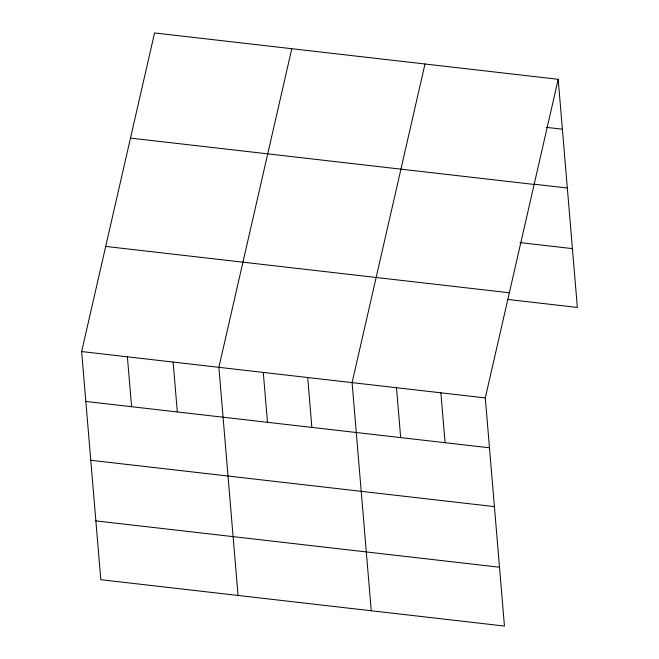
<?xml version="1.0" encoding="UTF-8"?>
<svg xmlns="http://www.w3.org/2000/svg" width="659" height="659" viewBox="0 0 659 659"><rect width="100%" height="100%" fill="white"/><g stroke="black" fill="none" stroke-linecap="round" stroke-linejoin="round"><path stroke-width="0.99" d="M558.198 79.302L485.288 397.921L504.448 626.05L100.802 579.698L81.642 351.56L154.552 32.95L558.198 79.302L577.358 307.44L507.727 299.441M291.797 48.708L218.879 367.327L238.039 595.456M424.997 64.005L352.087 382.624L371.239 610.753M546.245 127.335L562.391 129.189M534.029 184.19L567.333 188.013M130.49 138.093L534.136 184.446M519.943 242.594L572.416 248.616M105.704 246.417L509.349 292.777M81.642 351.56L485.288 397.921M85.835 401.446L489.48 447.807M90.769 460.27L494.415 506.623M95.86 520.874L499.506 567.226M440.887 392.822L445.072 442.708M396.487 387.723L400.672 437.609M307.687 377.525L311.872 427.411M263.279 372.426L267.472 422.312M173.136 362.071L177.32 411.957M127.385 356.816L131.578 406.702"/></g></svg>
